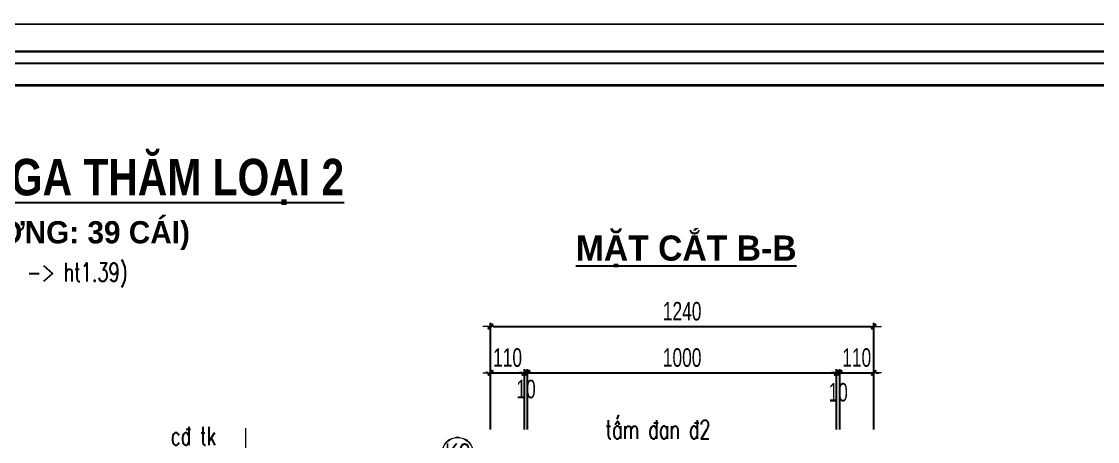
# Model space of a CAD drawing. Header units: inches. Extents: x -676 to 53517, y -16349 to 46516.
# Drawn here: x 31242 to 34724, y 25689 to 27049 of the extents above; entities that cross this region are included whole.
import ezdxf
from ezdxf.enums import TextEntityAlignment as Align

# ---------------------------------------------------------------- set-up
doc = ezdxf.new("R2010")
doc.units = ezdxf.units.IN
doc.header["$MEASUREMENT"] = 0
doc.set_wipeout_variables(frame=1)
for name, color, linetype, lineweight in [('2 - Text2', 2, 'Continuous', 20), ('LC Dim', 8, 'Continuous', 18), ('LC ISO', 153, 'Continuous', 13), ('LC Khac', 4, 'Continuous', 9), ('LC Net manh', 9, 'Continuous', 5), ('LC Text1', 3, 'Continuous', 20), ('LC Text2', 7, 'Continuous', 25), ('THEP', 1, 'Continuous', 35)]:
    doc.layers.add(name, color=color, linetype=linetype, lineweight=lineweight)
doc.layers.add('ENTTNTHIETKE1', color=2, linetype='Continuous')
doc.layers.add('KHUNGTEN', color=5, linetype='Continuous')
doc.styles.add('EG 1', font='')
doc.styles.add('General text 2', font='arial.ttf')
doc.styles.add('HOATBIF', font='hoatbif.shx', dxfattribs={"width": 0.7})
doc.styles.add('LC 1', font='')
doc.styles.add('LC 3', font='vnsimli.shx', dxfattribs={"width": 0.75})
doc.styles.add('LC3', font='', dxfattribs={"width": 0.8})
doc.styles.get('EG 1').set_extended_font_data('.VnAvantH', bold=True)
doc.styles.get('LC 1').set_extended_font_data('.VnAvantH', bold=True)
doc.styles.get('LC3').set_extended_font_data('.VnArialH', bold=True)
doc.dimstyles.new('1-100(1-25)', dxfattribs={"dimscale": 25, "dimtxt": 2.5, "dimasz": 0.35, "dimexe": 0.5, "dimexo": 0, "dimgap": 0.8, "dimtad": 1, "dimdec": 0, "dimzin": 0, "dimdsep": 46, "dimtxsty": 'HOATBIF', "dimblk1": 'DOT', "dimblk2": 'DOT', "dimsah": 1, "dimcen": -1, "dimdle": 1, "dimclrd": 256, "dimclre": 256, "dimclrt": 4, "dimadec": 3, "dimazin": 2, "dimtfac": 0.333333, "dimtdec": 0, "dimtix": 1, "dimtmove": 2, "dimatfit": 3, "dimldrblk": 'DOT', "dimfxl": 1, "dimtvp": 0.833333, "dimtolj": 1, "dimtzin": 0, "dimarcsym": 0})

# ---------------------------------------------------------------- blocks, each defined once
blk = doc.blocks.new('khung vpn')
at = {"layer": 'Defpoints'}
for p, q in [((52556.46, -4195.446), (52498.758, -4195.446)), ((52498.758, -4235.276), (52556.46, -4235.276))]:
    blk.add_line(p, q, dxfattribs=at)
at = {"layer": 'KHUNGTEN'}
blk.add_lwpolyline([(52556.243, -4234.885), (52502.048, -4234.885), (52502.048, -4195.662), (52556.243, -4195.662)], close=True, dxfattribs=at)
at = {"layer": 'THEP'}
blk.add_lwpolyline([(52555.832, -4234.474), (52502.459, -4234.474), (52502.459, -4196.073), (52555.832, -4196.073)], close=True, dxfattribs=at)
blk = doc.blocks.new('DOT')
at = {"layer": 'LC Dim'}
blk.add_line((-3, 0), (3, 0), dxfattribs=at)
at = {"layer": 'LC Dim', "color": 4}
blk.add_line((-1, -1), (1, 1), dxfattribs=at)
blk.add_lwpolyline([(0.5, 1), (-1, -0.5), (-0.5, -1), (1, 0.5)], close=True, dxfattribs=at)
blk = doc.blocks.new('*D195')
at = {"layer": 'Defpoints', "color": 0, "transparency": 16777216}
for p in [(33890.2, 25911.5), (33880.2, 25728.3), (33890.2, 25728.3)]:
    blk.add_point(p, dxfattribs=at)
at = {"layer": 'LC Dim', "lineweight": -2, "transparency": 16777216}
for p, q in [((33871.8, 25911.5), (33863.4, 25911.5)), ((33880.2, 25728.3), (33880.2, 25923.5)), ((33880.2, 25911.5), (33890.2, 25911.5)), ((33890.2, 25728.3), (33890.2, 25923.5)), ((33898.6, 25911.5), (33907, 25911.5))]:
    blk.add_line(p, q, dxfattribs=at)
at = {"layer": 'LC Dim', "lineweight": -2, "transparency": 16777216, "xscale": 8.399999999999999, "yscale": 8.399999999999999, "zscale": 8.399999999999999}
blk.add_blockref('DOT', (33880.2, 25911.5), dxfattribs=at)
at = {"layer": 'LC Dim', "lineweight": -2, "transparency": 16777216, "xscale": 8.399999999999999, "yscale": 8.399999999999999, "zscale": 8.399999999999999, "rotation": 180}
blk.add_blockref('DOT', (33890.2, 25911.5), dxfattribs=at)
at = {"layer": 'LC Dim', "color": 4, "transparency": 16777216, "insert": (33885.2, 25848.4), "char_height": 60, "attachment_point": 5, "style": 'HOATBIF'}
blk.add_mtext('\\A1;10', dxfattribs=at)
blk = doc.blocks.new('_Dot')
at = {"color": 0, "linetype": 'ByBlock', "lineweight": -2}
blk.add_line((-0.5, 0), (-1, 0), dxfattribs=at)
at = {"color": 0, "linetype": 'ByBlock', "const_width": 0.5}
blk.add_lwpolyline([(-0.25, 0, 1), (0.25, 0, 1)], format="xyb", close=True, dxfattribs=at)
blk = doc.blocks.new('*D196')
at = {"layer": 'Defpoints', "color": 0, "transparency": 16777216}
for p in [(32870.3, 25911.5), (32760.3, 25728.3), (32870.3, 25728.3)]:
    blk.add_point(p, dxfattribs=at)
at = {"layer": 'LC Dim', "lineweight": -2, "transparency": 16777216}
for p, q in [((32751.9, 25911.5), (32743.5, 25911.5)), ((32760.3, 25728.3), (32760.3, 25923.5)), ((32760.3, 25911.5), (32870.3, 25911.5)), ((32870.3, 25728.3), (32870.3, 25923.5)), ((32878.7, 25911.5), (32887.1, 25911.5))]:
    blk.add_line(p, q, dxfattribs=at)
at = {"layer": 'LC Dim', "lineweight": -2, "transparency": 16777216, "xscale": 8.399999999999999, "yscale": 8.399999999999999, "zscale": 8.399999999999999}
blk.add_blockref('DOT', (32760.3, 25911.5), dxfattribs=at)
at = {"layer": 'LC Dim', "lineweight": -2, "transparency": 16777216, "xscale": 8.399999999999999, "yscale": 8.399999999999999, "zscale": 8.399999999999999, "rotation": 180}
blk.add_blockref('DOT', (32870.3, 25911.5), dxfattribs=at)
at = {"layer": 'LC Dim', "color": 4, "transparency": 16777216, "insert": (32815.3, 25960.7), "char_height": 60, "attachment_point": 5, "style": 'HOATBIF'}
blk.add_mtext('\\A1;110', dxfattribs=at)
blk = doc.blocks.new('*D197')
at = {"layer": 'Defpoints', "color": 0, "transparency": 16777216}
for p in [(32880.2, 25911.5), (32870.3, 25728.3), (32880.2, 25728.3)]:
    blk.add_point(p, dxfattribs=at)
at = {"layer": 'LC Dim', "lineweight": -2, "transparency": 16777216}
for p, q in [((32861.9, 25911.5), (32853.5, 25911.5)), ((32870.3, 25728.3), (32870.3, 25923.5)), ((32870.3, 25911.5), (32880.2, 25911.5)), ((32880.2, 25728.3), (32880.2, 25923.5)), ((32888.6, 25911.5), (32897, 25911.5))]:
    blk.add_line(p, q, dxfattribs=at)
at = {"layer": 'LC Dim', "lineweight": -2, "transparency": 16777216, "xscale": 8.399999999999999, "yscale": 8.399999999999999, "zscale": 8.399999999999999}
blk.add_blockref('DOT', (32870.3, 25911.5), dxfattribs=at)
at = {"layer": 'LC Dim', "lineweight": -2, "transparency": 16777216, "xscale": 8.399999999999999, "yscale": 8.399999999999999, "zscale": 8.399999999999999, "rotation": 180}
blk.add_blockref('DOT', (32880.2, 25911.5), dxfattribs=at)
at = {"layer": 'LC Dim', "color": 4, "transparency": 16777216, "insert": (32875.2, 25858.8), "char_height": 60, "attachment_point": 5, "style": 'HOATBIF'}
blk.add_mtext('\\A1;10', dxfattribs=at)
blk = doc.blocks.new('*D198')
at = {"layer": 'Defpoints', "color": 0, "transparency": 16777216}
for p in [(33880.2, 25911.5), (32880.2, 25728.3), (33880.2, 25728.3)]:
    blk.add_point(p, dxfattribs=at)
at = {"layer": 'LC Dim', "lineweight": -2, "transparency": 16777216}
for p, q in [((32880.2, 25728.3), (32880.2, 25923.5)), ((32888.6, 25911.5), (33871.8, 25911.5)), ((33880.2, 25728.3), (33880.2, 25923.5))]:
    blk.add_line(p, q, dxfattribs=at)
at = {"layer": 'LC Dim', "lineweight": -2, "transparency": 16777216, "xscale": 8.399999999999999, "yscale": 8.399999999999999, "zscale": 8.399999999999999, "rotation": 180}
blk.add_blockref('DOT', (32880.2, 25911.5), dxfattribs=at)
at = {"layer": 'LC Dim', "lineweight": -2, "transparency": 16777216, "xscale": 8.399999999999999, "yscale": 8.399999999999999, "zscale": 8.399999999999999}
blk.add_blockref('DOT', (33880.2, 25911.5), dxfattribs=at)
at = {"layer": 'LC Dim', "color": 4, "transparency": 16777216, "insert": (33380.2, 25960.7), "char_height": 60, "attachment_point": 5, "style": 'HOATBIF'}
blk.add_mtext('\\A1;1000', dxfattribs=at)
blk = doc.blocks.new('*D199')
at = {"layer": 'Defpoints', "color": 0, "transparency": 16777216}
for p in [(34000.2, 25911.5), (33890.2, 25728.3), (34000.2, 25728.3)]:
    blk.add_point(p, dxfattribs=at)
at = {"layer": 'LC Dim', "lineweight": -2, "transparency": 16777216}
for p, q in [((33881.8, 25911.5), (33873.4, 25911.5)), ((33890.2, 25728.3), (33890.2, 25923.5)), ((33890.2, 25911.5), (34000.2, 25911.5)), ((34000.2, 25728.3), (34000.2, 25923.5)), ((34008.6, 25911.5), (34017, 25911.5))]:
    blk.add_line(p, q, dxfattribs=at)
at = {"layer": 'LC Dim', "lineweight": -2, "transparency": 16777216, "xscale": 8.399999999999999, "yscale": 8.399999999999999, "zscale": 8.399999999999999}
blk.add_blockref('DOT', (33890.2, 25911.5), dxfattribs=at)
at = {"layer": 'LC Dim', "lineweight": -2, "transparency": 16777216, "xscale": 8.399999999999999, "yscale": 8.399999999999999, "zscale": 8.399999999999999, "rotation": 180}
blk.add_blockref('DOT', (34000.2, 25911.5), dxfattribs=at)
at = {"layer": 'LC Dim', "color": 4, "transparency": 16777216, "insert": (33945.2, 25960.7), "char_height": 60, "attachment_point": 5, "style": 'HOATBIF'}
blk.add_mtext('\\A1;110', dxfattribs=at)
blk = doc.blocks.new('*D200')
at = {"layer": 'Defpoints', "color": 0, "transparency": 16777216}
for p in [(34000.2, 26061.5), (32760.3, 25728.3), (34000.2, 25728.3)]:
    blk.add_point(p, dxfattribs=at)
at = {"layer": 'LC Dim', "lineweight": -2, "transparency": 16777216}
for p, q in [((32760.3, 25728.3), (32760.3, 26073.5)), ((32768.7, 26061.5), (33991.8, 26061.5)), ((34000.2, 25728.3), (34000.2, 26073.5))]:
    blk.add_line(p, q, dxfattribs=at)
at = {"layer": 'LC Dim', "lineweight": -2, "transparency": 16777216, "xscale": 8.399999999999999, "yscale": 8.399999999999999, "zscale": 8.399999999999999, "rotation": 180}
blk.add_blockref('DOT', (32760.3, 26061.5), dxfattribs=at)
at = {"layer": 'LC Dim', "lineweight": -2, "transparency": 16777216, "xscale": 8.399999999999999, "yscale": 8.399999999999999, "zscale": 8.399999999999999}
blk.add_blockref('DOT', (34000.2, 26061.5), dxfattribs=at)
at = {"layer": 'LC Dim', "color": 4, "transparency": 16777216, "insert": (33380.2, 26110.7), "char_height": 60, "attachment_point": 5, "style": 'HOATBIF'}
blk.add_mtext('\\A1;1240', dxfattribs=at)
blk = doc.blocks.new('TIEUDE1')
at = {"layer": '2 - Text2', "color": 7, "style": 'EG 1'}
blk.add_attdef('TIªU§Ò', text='', height=5, dxfattribs=at).set_placement((0, 0), align=Align.BOTTOM_CENTER)
blk.add_attdef('TL', text='', height=3, dxfattribs=at).set_placement((0, -2), align=Align.TOP_CENTER)
blk = doc.blocks.new('TIEUDE2')
at = {"layer": 'LC Text2', "color": 7, "style": 'LC 1'}
blk.add_attdef('%%UTIªU§Ò', text='', height=3.5, dxfattribs=at).set_placement((0, 0), align=Align.BOTTOM_CENTER)
blk.add_attdef('TL', text='', height=2.2, dxfattribs=at).set_placement((0, -1.8), align=Align.TOP_CENTER)
blk = doc.blocks.new('CT')
at = {"layer": 'LC Khac'}
blk.add_hatch(color=252, dxfattribs=at).paths.add_polyline_path([(3.25, 1.6), (1.64, 1.6), (1.64, 0)])
at = {"layer": 'LC Khac', "color": 9, "ltscale": 50}
for p, q in [((0.05, 3.14), (12, 3.14)), ((12.09, 0), (0, 0))]:
    blk.add_line(p, q, dxfattribs=at)
for points in [[(1.64, 6.43), (1.64, 0)], [(1.64, 0), (0.03, 1.6), (1.64, 1.6)], [(1.64, 0), (3.25, 1.6), (1.64, 1.6)]]:
    blk.add_lwpolyline(points, dxfattribs=at)
at = {"layer": 'LC Khac', "color": 3, "style": 'LC 3', "width": 0.75}
blk.add_attdef('CT', (1.91, 3.5), '', height=2.2, dxfattribs=at)
blk = doc.blocks.new('*U66')
at = {"layer": 'Defpoints'}
blk.add_lwpolyline([(0, 4.25), (-2.5, 3.44), (-4.04, 1.31), (-4.04, -1.31), (-2.5, -3.44), (0, -4.25), (2.5, -3.44), (4.04, -1.31), (4.04, 1.31), (2.5, 3.44)], close=True, dxfattribs=at)
at = {"layer": 'LC Text1', "style": 'General text 2', "width": 0.8, "flags": 8}
blk.add_attdef('SYMBOL', text='', height=5.2, dxfattribs=at).set_placement((0, 0), align=Align.MIDDLE_CENTER)
blk.add_wipeout([(0, 4.25), (-2.5, 3.44), (-4.04, 1.31), (-4.04, -1.31), (-2.5, -3.44), (0, -4.25), (2.5, -3.44), (4.04, -1.31), (4.04, 1.31), (2.5, 3.44)]).dxf.layer = 'LC Net manh'
at = {"layer": 'LC ISO'}
blk.add_circle((0, 0), 4.25, dxfattribs=at)

msp = doc.modelspace()

# ---------------------------------------------------------------- block references
at = {"layer": 'ENTTNTHIETKE1', "color": 6, "xscale": 223.6997468349806, "yscale": 223.6997468349806, "zscale": 223.6997468349806, "rotation": 359.9992162943872}
msp.add_blockref('khung vpn', (-11717514.6, 974543.2, 0), dxfattribs=at)
at = {"layer": 'ENTTNTHIETKE1', "color": 6, "xscale": 174.6923362277684, "yscale": 174.6923362275322, "zscale": 174.6923362275149}
msp.add_blockref('khung vpn', (-9144699.3, 759864.6, 0), dxfattribs=at)
at = {"layer": 'LC Text1'}
ref = msp.add_blockref('CT', (32006.9, 25578.4, 0), dxfattribs=dict(at, xscale=-24.00000017379419, yscale=24.00000017379419, zscale=24.00000017379419, rotation=0.000783707937985767))
ref.add_attrib('CT', 'c® tk', (31725.3, 25677.8, 0), dxfattribs={"color": 3, "height": 59.52, "rotation": 0.0008, "style": 'LC 3', "width": 0.7})
at = {"layer": 'LC Text2'}
ref = msp.add_blockref('TIEUDE1', (31310.5, 26450.7, 0), dxfattribs=dict(at, xscale=24.00000000020207, yscale=24.00000000020207, zscale=24.00000000020207))
ref.add_attrib('TIªU§Ò', '%%uCÊU T¹O Hè ga th¨m lo¹i 2', dxfattribs={"color": 7, "height": 118.186, "style": 'LC3', "width": 0.8}).set_placement((31310.5, 26450.7, 0), align=Align.BOTTOM_CENTER)
ref.add_attrib('TL', '(sè l\xadîng: 39 c¸i)', dxfattribs={"color": 7, "height": 72, "style": 'LC 1'}).set_placement((31310.5, 26402.7, 0), align=Align.TOP_CENTER)
ref = msp.add_blockref('TIEUDE2', (33393.4, 26250.3, 0), dxfattribs=dict(at, xscale=24.00000017379419, yscale=24.00000017379419, zscale=24.00000017379419, rotation=359.999216292062))
ref.add_attrib('%%UTIªU§Ò', '%%UmÆt c¾t b-b', dxfattribs={"color": 7, "height": 81.508, "rotation": 359.9992, "style": 'LC 1'}).set_placement((33393.4, 26250.3, 0), align=Align.BOTTOM_CENTER)

# ---------------------------------------------------------------- texts
at = {"layer": 'LC Text1', "color": 3, "style": 'LC 3', "width": 0.7}
for s, p in [('(tõ ga ht1.1 -> ht1.39)', (30878, 26207.5)), ('tÊm ®an ®2', (33131.9, 25698.5, 0))]:
    msp.add_text(s, height=60, dxfattribs=at).set_placement(p)

# ---------------------------------------------------------------- dimensions: what is measured, and where the dimension line sits
at = {"layer": 'LC Dim'}
for base, p1, p2, picture, middle in [((34000.2, 26061.5, 0), (32760.3, 25728.3, 0), (34000.2, 25728.3, 0), '*D200', (33380.2, 26110.7, 0)), ((32870.3, 25911.5, 0), (32760.3, 25728.3, 0), (32870.3, 25728.3, 0), '*D196', (32815.3, 25960.7, 0)), ((33880.2, 25911.5, 0), (32880.2, 25728.3, 0), (33880.2, 25728.3, 0), '*D198', (33380.2, 25960.7, 0)), ((34000.2, 25911.5, 0), (33890.2, 25728.3, 0), (34000.2, 25728.3, 0), '*D199', (33945.2, 25960.7, 0))]:
    dim = msp.add_linear_dim(base=base, p1=p1, p2=p2, dimstyle='1-100(1-25)', override={"dimscale": 24}, dxfattribs=at)
    dim.commit()
    dim.dimension.update_dxf_attribs({"geometry": picture, "text_midpoint": middle})
for base, p1, p2, picture, middle in [((32880.2, 25911.5, 0), (32870.3, 25728.3, 0), (32880.2, 25728.3, 0), '*D197', (32875.2, 25858.8, 0)), ((33890.2, 25911.5, 0), (33880.2, 25728.3, 0), (33890.2, 25728.3, 0), '*D195', (33885.2, 25848.4, 0))]:
    dim = msp.add_linear_dim(base=base, p1=p1, p2=p2, dimstyle='1-100(1-25)', override={"dimscale": 24}, dxfattribs=at)
    dim.commit()
    dim.dimension.update_dxf_attribs({"geometry": picture, "text_midpoint": middle, "dimtype": 160})

# ---------------------------------------------------------------- next in the draw order: block references
at = {"layer": 'LC Net manh'}
ref = msp.add_blockref('*U66', (32653.7, 25652.8, 0), dxfattribs=dict(at, xscale=11.70974117654345, yscale=11.70974117654345, zscale=11.70974117654345))
ref.add_attrib('SYMBOL', 'K2', dxfattribs={"layer": 'LC Text1', "height": 60.89, "style": 'General text 2', "width": 0.8}).set_placement((32653.7, 25652.8, 0), align=Align.MIDDLE_CENTER)

doc.saveas('drawing.dxf')
